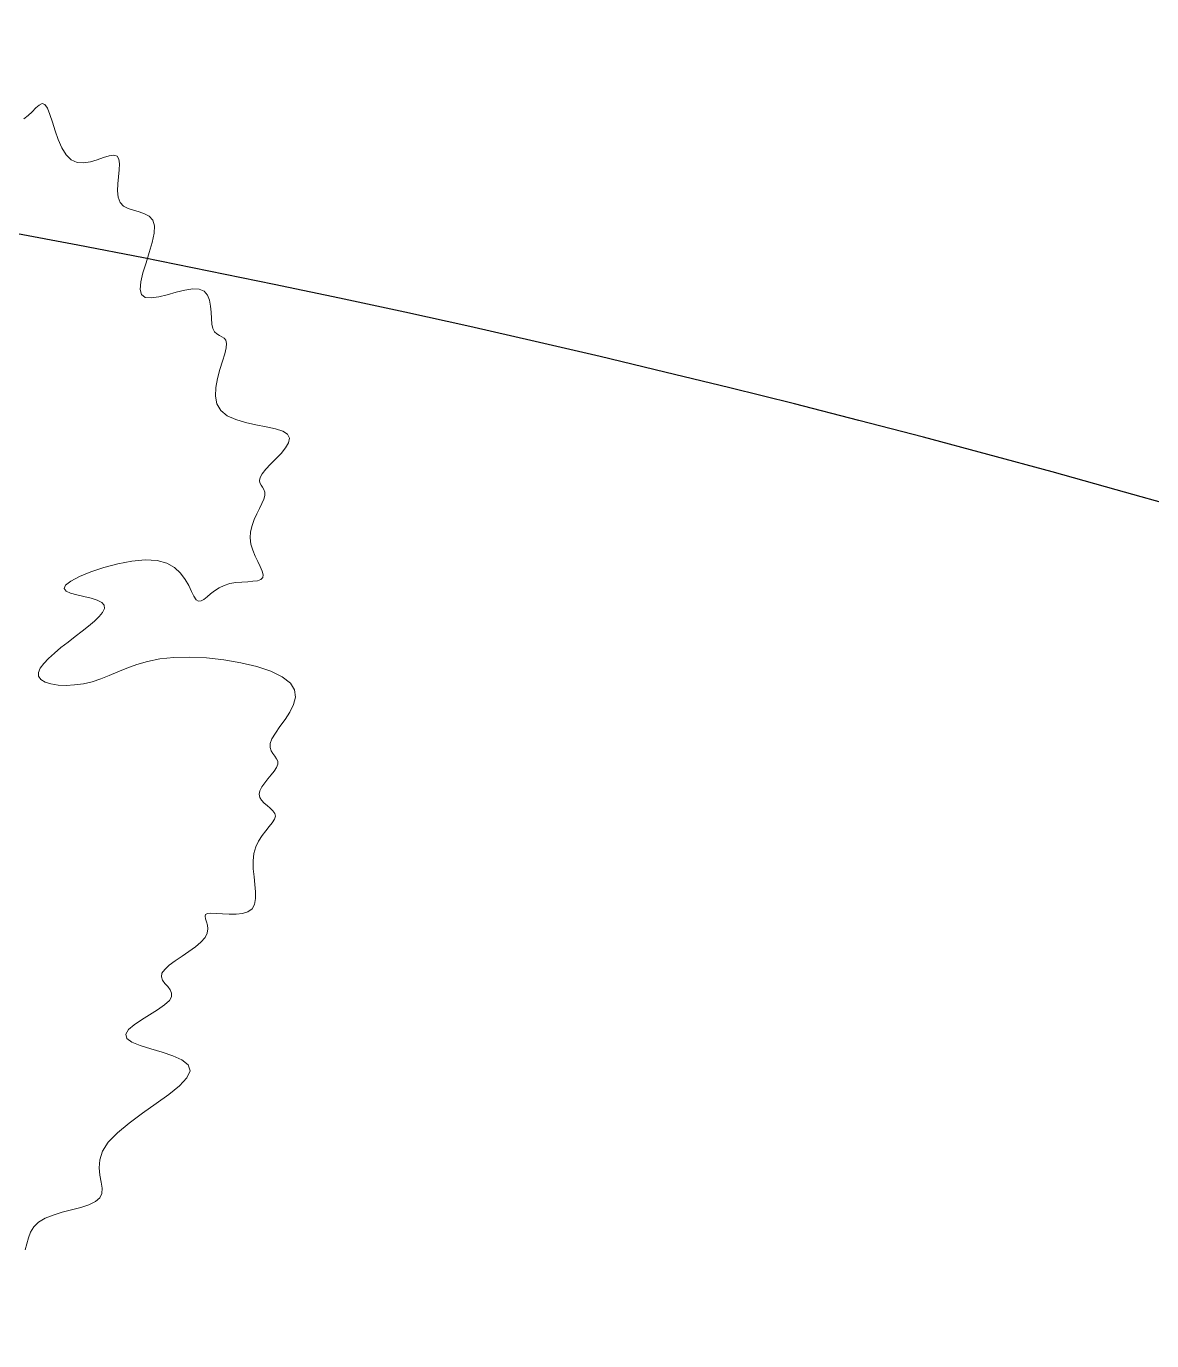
# Model space of a CAD drawing. Extents: x 2080 to 102394, y 2071 to 93424.
# Drawn here: x 86274.6 to 86366.2, y 84061.6 to 84168.6 of the extents above; entities that cross this region are included whole.
import ezdxf

# ---------------------------------------------------------------- set-up
doc = ezdxf.new("R2010")
doc.units = 0
doc.header["$LTSCALE"] = 20
doc.header["$MEASUREMENT"] = 0
doc.layers.add('casuanut tree', color=100, linetype='Continuous', lineweight=5)
doc.layers.add('road', color=2, linetype='Continuous')

# ---------------------------------------------------------------- blocks, each defined once
blk = doc.blocks.new('tr')
at = {"layer": 'casuanut tree'}
blk.add_lwpolyline([(0.5739, -0.8251), (0.5768, -0.8195), (0.5798, -0.8138), (0.5833, -0.8085), (0.5877, -0.8039), (0.5936, -0.8003), (0.6012, -0.798), (0.6102, -0.7967), (0.6199, -0.796), (0.6299, -0.7957), (0.6396, -0.7953), (0.6484, -0.7945), (0.6557, -0.7929), (0.6611, -0.7902), (0.6642, -0.7861), (0.6656, -0.7808), (0.666, -0.7745), (0.6663, -0.7674), (0.6674, -0.7597), (0.6698, -0.7518), (0.6746, -0.7439), (0.6825, -0.7361), (0.694, -0.7287), (0.7081, -0.7216), (0.7238, -0.7149), (0.7397, -0.7083), (0.7546, -0.702), (0.7674, -0.6957), (0.7768, -0.6894), (0.7816, -0.6831), (0.781, -0.6768), (0.776, -0.6704), (0.7678, -0.664), (0.7577, -0.6578), (0.7471, -0.6518), (0.7373, -0.6461), (0.7296, -0.6407), (0.7253, -0.6358), (0.7254, -0.6314), (0.7293, -0.6274), (0.736, -0.6238), (0.7445, -0.6205), (0.7538, -0.6172), (0.763, -0.6141), (0.7711, -0.6109), (0.7771, -0.6076), (0.7803, -0.6042), (0.7812, -0.6005), (0.7804, -0.5968), (0.7787, -0.593), (0.7766, -0.5892), (0.7751, -0.5855), (0.7746, -0.5818), (0.776, -0.5783), (0.7797, -0.5751), (0.7853, -0.5719), (0.7924, -0.5689), (0.8002, -0.5658), (0.8082, -0.5627), (0.8159, -0.5595), (0.8226, -0.5561), (0.8278, -0.5524), (0.831, -0.5485), (0.8327, -0.5444), (0.8331, -0.5405), (0.833, -0.5368), (0.8327, -0.5336), (0.8327, -0.531), (0.8335, -0.5294), (0.8357, -0.5288), (0.8394, -0.5293), (0.8446, -0.5307), (0.8508, -0.5326), (0.8575, -0.5345), (0.8644, -0.5361), (0.871, -0.5368), (0.8769, -0.5364), (0.8818, -0.5344), (0.8854, -0.5305), (0.8878, -0.525), (0.8893, -0.5182), (0.8904, -0.5106), (0.8913, -0.5025), (0.8924, -0.4943), (0.894, -0.4864), (0.8965, -0.4792), (0.8999, -0.4729), (0.9042, -0.4676), (0.909, -0.463), (0.9138, -0.459), (0.9183, -0.4556), (0.9223, -0.4524), (0.9252, -0.4494), (0.9269, -0.4465), (0.9269, -0.4435), (0.9257, -0.4404), (0.9237, -0.4372), (0.9212, -0.434), (0.9188, -0.4307), (0.9167, -0.4273), (0.9155, -0.424), (0.9156, -0.4206), (0.9172, -0.4172), (0.9201, -0.4138), (0.9239, -0.4105), (0.9281, -0.4072), (0.9324, -0.404), (0.9363, -0.4008), (0.9395, -0.3977), (0.9415, -0.3947), (0.9421, -0.3917), (0.9415, -0.3889), (0.9403, -0.3859), (0.939, -0.3828), (0.9379, -0.3795), (0.9377, -0.376), (0.9387, -0.372), (0.9415, -0.3676), (0.9463, -0.3627), (0.9524, -0.3573), (0.9592, -0.3514), (0.9657, -0.3451), (0.9712, -0.3383), (0.9748, -0.3312), (0.9756, -0.3237), (0.973, -0.3158), (0.9663, -0.3076), (0.9561, -0.2994), (0.943, -0.2914), (0.9279, -0.2838), (0.9114, -0.2769), (0.8943, -0.2709), (0.8775, -0.2662), (0.8616, -0.2628), (0.8472, -0.2611), (0.8342, -0.2607), (0.8225, -0.2613), (0.8117, -0.2627), (0.8017, -0.2644), (0.7922, -0.2662), (0.783, -0.2676), (0.7737, -0.2685), (0.7644, -0.2684), (0.7552, -0.2675), (0.7464, -0.2659), (0.7384, -0.2637), (0.7315, -0.2609), (0.7261, -0.2577), (0.7224, -0.2542), (0.7208, -0.2504), (0.7216, -0.2466), (0.7244, -0.2426), (0.729, -0.2387), (0.735, -0.2347), (0.7422, -0.2306), (0.7501, -0.2267), (0.7585, -0.2227), (0.767, -0.2189), (0.7753, -0.2151), (0.783, -0.2115), (0.79, -0.2079), (0.7958, -0.2044), (0.8002, -0.2009), (0.8029, -0.1975), (0.8036, -0.1941), (0.8019, -0.1907), (0.7978, -0.1873), (0.7919, -0.184), (0.7851, -0.1806), (0.7784, -0.1773), (0.7725, -0.1741), (0.7685, -0.1709), (0.7671, -0.1678), (0.7692, -0.1648), (0.7755, -0.1619), (0.7853, -0.1593), (0.7978, -0.1573), (0.8119, -0.1559), (0.8268, -0.1554), (0.8416, -0.1561), (0.8554, -0.158), (0.8672, -0.1614), (0.8764, -0.1664), (0.8832, -0.1726), (0.888, -0.1796), (0.8913, -0.1869), (0.8934, -0.194), (0.8949, -0.2005), (0.8961, -0.206), (0.8976, -0.2099), (0.8996, -0.2119), (0.9022, -0.2123), (0.9054, -0.2114), (0.9091, -0.2097), (0.9134, -0.2075), (0.9182, -0.2053), (0.9234, -0.2033), (0.9291, -0.202), (0.9352, -0.2016), (0.9415, -0.202), (0.9477, -0.2028), (0.9536, -0.2038), (0.959, -0.2046), (0.9636, -0.205), (0.9673, -0.2046), (0.9697, -0.2031), (0.9707, -0.2003), (0.9706, -0.1964), (0.9697, -0.1915), (0.9684, -0.1859), (0.967, -0.1798), (0.966, -0.1733), (0.9656, -0.1667), (0.9663, -0.1603), (0.9682, -0.1541), (0.9711, -0.1483), (0.9747, -0.1428), (0.9787, -0.1376), (0.9826, -0.1328), (0.9862, -0.1284), (0.9892, -0.1244), (0.991, -0.1208), (0.9917, -0.1177), (0.9914, -0.1148), (0.9906, -0.1121), (0.9896, -0.1096), (0.989, -0.107), (0.9891, -0.1044), (0.9904, -0.1015), (0.9933, -0.0983), (0.998, -0.0947), (1.004, -0.0908), (1.0106, -0.0866), (1.0171, -0.0822), (1.0228, -0.0778), (1.027, -0.0733), (1.0291, -0.0688), (1.0282, -0.0645), (1.024, -0.0604), (1.0171, -0.0563), (1.0083, -0.0521), (0.9985, -0.0477), (0.9885, -0.043), (0.9793, -0.0377), (0.9716, -0.0318), (0.9663, -0.0251), (0.964, -0.0175), (0.9644, -0.0092), (0.9667, -0.0006), (0.9705, 0.008), (0.975, 0.0164), (0.9796, 0.0242), (0.9836, 0.0312), (0.9865, 0.0369), (0.9878, 0.0413), (0.9877, 0.0446), (0.9865, 0.047), (0.9846, 0.049), (0.9824, 0.0509), (0.9802, 0.0531), (0.9785, 0.0558), (0.9775, 0.0595), (0.9776, 0.0642), (0.9784, 0.0699), (0.9795, 0.0762), (0.9803, 0.0826), (0.9806, 0.0887), (0.9798, 0.0943), (0.9774, 0.099), (0.973, 0.1023), (0.9664, 0.104), (0.9582, 0.1046), (0.9489, 0.1045), (0.9394, 0.1041), (0.9304, 0.104), (0.9225, 0.1046), (0.9166, 0.1065), (0.9134, 0.1102), (0.9132, 0.1158), (0.9157, 0.1232), (0.92, 0.1319), (0.9255, 0.1413), (0.9312, 0.151), (0.9365, 0.1604), (0.9405, 0.1691), (0.9426, 0.1766), (0.9422, 0.1826), (0.9396, 0.1873), (0.9355, 0.191), (0.9305, 0.1941), (0.9252, 0.197), (0.9201, 0.2001), (0.916, 0.2037), (0.9134, 0.2082), (0.9126, 0.2138), (0.9135, 0.2203), (0.9154, 0.2273), (0.9177, 0.2344), (0.92, 0.2411), (0.9217, 0.2472), (0.9223, 0.2521), (0.9212, 0.2555), (0.9181, 0.2572), (0.9132, 0.2575), (0.9071, 0.2571), (0.9001, 0.2564), (0.8929, 0.256), (0.8858, 0.2565), (0.8793, 0.2584), (0.8739, 0.2623), (0.87, 0.2685), (0.8674, 0.2766), (0.8657, 0.2858), (0.8647, 0.2954), (0.8639, 0.3047), (0.8632, 0.3131), (0.8621, 0.3199), (0.8604, 0.3243), (0.8579, 0.3258), (0.8545, 0.3251), (0.8505, 0.3229), (0.8459, 0.3199), (0.841, 0.317), (0.8359, 0.3149)], dxfattribs=at)

msp = doc.modelspace()

# ---------------------------------------------------------------- linework, layer by layer
at = {"layer": 'road', "linetype": 'Continuous', "ltscale": 0.5}
msp.add_arc((86087.473, 83148.463), 1020.393, 49.563133, 88.711373, dxfattribs=at)

# ---------------------------------------------------------------- block references
at = {"layer": 'casuanut tree', "linetype": 'Continuous', "xscale": 78.74470103140477, "yscale": 78.7447010314063, "zscale": 78.74470103141279, "rotation": 13.01607038379083}
msp.add_blockref('tr', (86215.83, 84122.089), dxfattribs=at)

doc.saveas('drawing.dxf')
